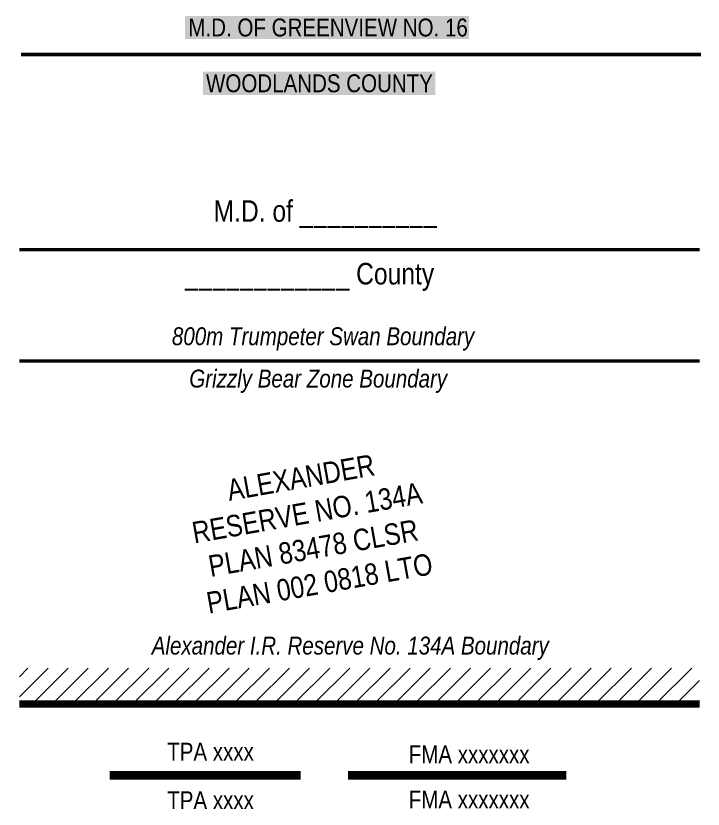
# Model space of a CAD drawing. Extents: x 403018 to 417191, y 6033193 to 6042673.
# Drawn here: x 405616.1 to 405999.6, y 6034254 to 6034697 of the extents above; entities that cross this region are included whole.
import ezdxf

# ---------------------------------------------------------------- set-up
doc = ezdxf.new("R2010")
doc.units = 0
doc.header["$LTSCALE"] = 5
for name, pattern in [('BORDER2', [22.225, 6.35, -3.175, 6.35, -3.175, 0, -3.175]), ('CENTERLINEX3', [5, 2.5, -1, 0.5, -1]), ('DASHDOT2', [12.7, 6.35, -3.175, 0, -3.175])]:
    doc.linetypes.add(name, pattern=pattern)
for name, color, linetype, lineweight, true_color in [('AS-COUNTY', 7, 'BORDER2', 60, 0xcc33ff), ('AS-IR BOUNDARY', 7, 'CENTERLINEX3', 25, 0x636363), ('AS-IR BOUNDARY-H', 7, 'Continuous', 25, 0x9c9c9c)]:
    doc.layers.add(name, color=color, linetype=linetype, lineweight=lineweight, true_color=true_color)
doc.layers.add('AS-FMA BOUNDARY', color=7, linetype='Continuous', true_color=0x008f47, transparency=0.7)
doc.layers.add('AS-TRAPPER BOUNDARY', color=7, linetype='CENTERLINEX3', true_color=0xb85c00, transparency=0.6)
doc.layers.add('AS-FMA-T', color=7, linetype='Continuous', true_color=0x00b386)
doc.layers.add('AS-TRAPPER-T', color=7, linetype='Continuous', true_color=0xc26100)
doc.layers.add('AS-IR BOUNDARY-T', color=7, linetype='Continuous', lineweight=25)
for name, color, linetype in [('AS-WILDLIFE', 131, 'DASHDOT2'), ('L-33', 7, 'Continuous'), ('L-TITLEDB-T', 4, 'Continuous')]:
    doc.layers.add(name, color=color, linetype=linetype)
doc.styles.add('240', font='ARIALN.TTF', dxfattribs={"height": 30})
doc.styles.add('80L', font='ARIALN.TTF', dxfattribs={"height": 10})

msp = doc.modelspace()

# ---------------------------------------------------------------- hatches: boundary and pattern name
at = {"layer": 'AS-IR BOUNDARY-H'}
h = msp.add_hatch(dxfattribs=at)
h.set_pattern_fill('ANSI31', color=256, scale=2.5)
h.set_pattern_definition([(45, (386594.785, 6033658.106), (-5.61266, 5.61266), [])])
h.paths.add_polyline_path([(405618.059, 6034332.742), (405997.587, 6034332.742), (405997.587, 6034312.742), (405618.059, 6034312.742)])

# ---------------------------------------------------------------- linework, layer by layer
at = {"layer": 'AS-COUNTY', "const_width": 2, "flags": 128}
for points in [[(405618.897, 6034675.467), (405998.425, 6034675.467)], [(405618.059, 6034566.413), (405997.587, 6034566.413)]]:
    msp.add_lwpolyline(points, dxfattribs=at)
at = {"layer": 'AS-FMA BOUNDARY', "const_width": 5, "flags": 128}
msp.add_lwpolyline([(405801.326, 6034272.907), (405923.299, 6034272.907)], dxfattribs=at)
at = {"layer": 'AS-IR BOUNDARY', "const_width": 4, "flags": 128}
msp.add_lwpolyline([(405618.059, 6034312.742), (405997.587, 6034312.742)], dxfattribs=at)
at = {"layer": 'AS-TRAPPER BOUNDARY', "const_width": 5, "flags": 128}
msp.add_lwpolyline([(405668.448, 6034272.907), (405774.919, 6034272.907)], dxfattribs=at)
at = {"layer": 'AS-WILDLIFE', "const_width": 2, "flags": 128}
msp.add_lwpolyline([(405618.059, 6034504.255), (405997.587, 6034504.255)], dxfattribs=at)

# ---------------------------------------------------------------- texts
at = {"layer": 'AS-COUNTY', "char_height": 10, "attachment_point": 1, "style": '80L', "bg_fill": 1, "box_fill_scale": 1.15, "bg_fill_color": 256, "bg_fill_true_color": 15789055, "bg_fill_transparency": 0}
for s, width, insert in [('\\pi0.47633;M.D. OF GREENVIEW NO. 16', 155.50928, (405711.852, 6034695.473)), ('\\pi0.12844;WOODLANDS COUNTY', 126.64843, (405722.044, 6034664.328))]:
    msp.add_mtext_dynamic_manual_height_columns(s, width=width, gutter_width=45, heights=[0], dxfattribs=dict(at, insert=insert))
at = {"layer": 'AS-FMA-T', "char_height": 9.99415, "attachment_point": 1, "style": '80L'}
for insert in [(405835.293, 6034289.651), (405835.293, 6034264.423)]:
    msp.add_mtext_dynamic_manual_height_columns('FMA xxxxxxx', width=71.58704, gutter_width=50, heights=[0], dxfattribs=dict(at, insert=insert))
at = {"layer": 'AS-IR BOUNDARY-T', "insert": (405691.84, 6034350.353), "char_height": 10, "attachment_point": 1, "style": '80L'}
msp.add_mtext_dynamic_manual_height_columns('\\pi0.05;{\\fArial Narrow|b0|i1|c0|p34;Alexander I.R. Reserve No. 134A Boundary}', width=222.39877, gutter_width=45, heights=[0], dxfattribs=at)
at = {"layer": 'AS-TRAPPER-T', "style": '80L'}
for p in [(405700.523, 6034281.097), (405700.523, 6034254.035)]:
    msp.add_text('TPA xxxx', height=9.9941, dxfattribs=at).set_placement(p)
at = {"layer": 'AS-WILDLIFE', "char_height": 10, "attachment_point": 5, "style": '240'}
for s, width, insert in [('{\\fArial Narrow|b0|i1|c0|p34;800m Trumpeter Swan Boundary}', 169.53383, (405787.497, 6034516.569)), ('{\\fArial Narrow|b0|i1|c0|p34;Grizzly Bear Zone Boundary}', 144.70437, (405784.788, 6034492.948))]:
    msp.add_mtext_dynamic_manual_height_columns(s, width=width, gutter_width=45, heights=[0], dxfattribs=dict(at, insert=insert))
at = {"layer": 'L-33', "color": 200, "linetype": 'Continuous', "true_color": 0xcc33ff, "char_height": 12, "attachment_point": 5, "style": '240'}
for s, width, insert in [('M.D. of __________', 200.50254, (405788.668, 6034586.292)), ('____________ County', 201.24694, (405779.937, 6034551.205))]:
    msp.add_mtext_dynamic_manual_height_columns(s, width=width, gutter_width=45, heights=[0], dxfattribs=dict(at, insert=insert))
at = {"layer": 'L-TITLEDB-T', "insert": (405780.305, 6034409.595), "char_height": 11.99997, "attachment_point": 5, "rotation": 10.01262, "style": '80L'}
msp.add_mtext_dynamic_manual_height_columns('ALEXANDER\\PRESERVE NO. 134A\\PPLAN 83478 CLSR\\PPLAN 002 0818 LTO', width=130.02414, gutter_width=45, heights=[0], dxfattribs=at)

doc.saveas('drawing.dxf')
